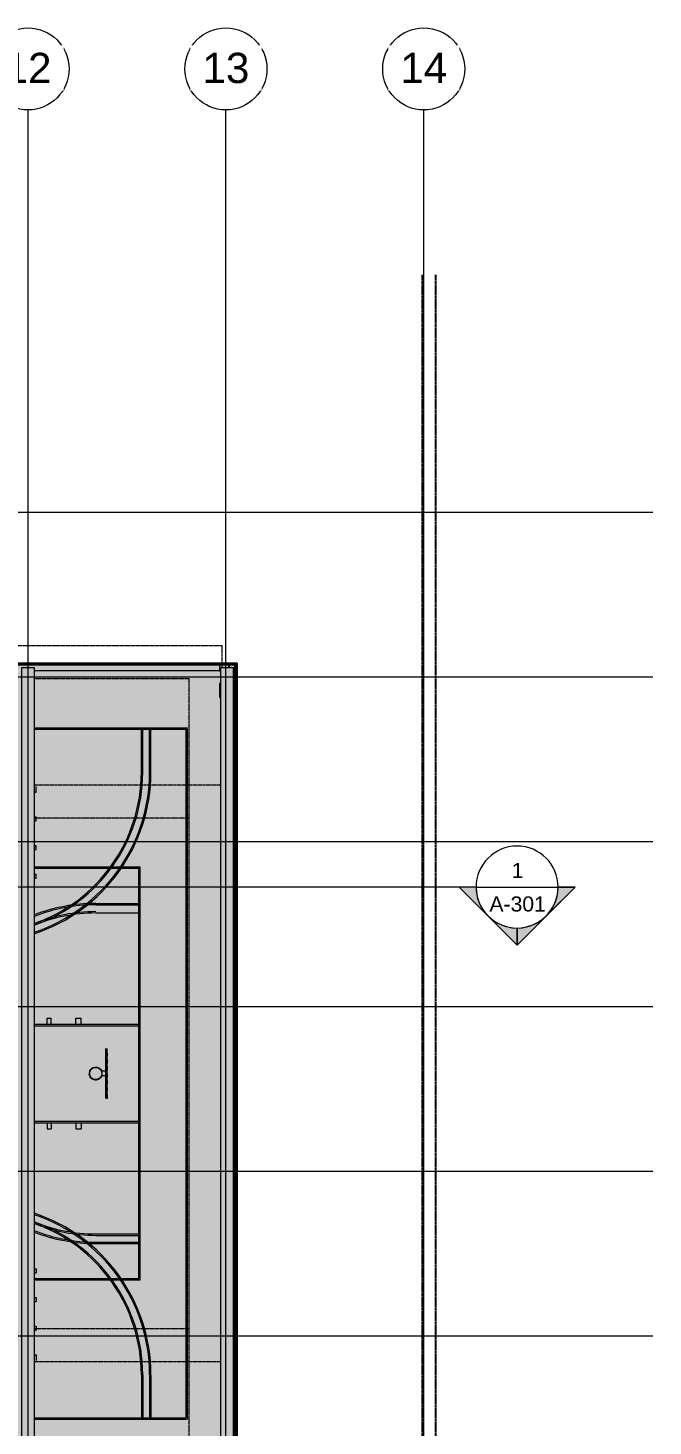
# Model space of a CAD drawing. Header units: inches. Extents: x 21826 to 32862, y -23296 to -20170.
# Drawn here: x 31948 to 32862, y -22240 to -20193 of the extents above; entities that cross this region are included whole.
import ezdxf

# ---------------------------------------------------------------- set-up
doc = ezdxf.new("R2010")
doc.units = ezdxf.units.IN
doc.header["$MEASUREMENT"] = 0
for name, pattern in [('Dash', [0.25, 0.125, -0.125]), ('Dash 1_16_', [0.125, 0.0625, -0.0625]), ('Grid Line 1_2_', [0.875, 0.5, -0.125, 0.125, -0.125]), ('Hidden', [0.28125, 0.1875, -0.09375])]:
    doc.linetypes.add(name, pattern=pattern)
for name, color, linetype, lineweight in [('A-FLOR-CLRS', 90, 'Dash 1_16_', 9), ('A-FLOR-OTLN', 90, 'Continuous', 9), ('A-GLAZ-CWMG', 51, 'Continuous', 9), ('A-PROP-SBCK', 71, 'Hidden', 25), ('A-WALL', 113, 'Continuous', 9), ('A-WALL-PATT', 111, 'Continuous', 25), ('C-BLDG-PADS', 91, 'Continuous', 9), ('C-TOPO', 7, 'Continuous', 9), ('G-ANNO-SYMB', 111, 'Continuous', 9), ('L-SITE-WALL', 31, 'Continuous', 9), ('Q-SPCQ', 91, 'Continuous', 9), ('Q-SPCQ-HDLN', 91, 'Dash', 9), ('S-BEAM', 12, 'Continuous', 9), ('S-COLS', 52, 'Continuous', 9), ('S-GRID', 1, 'Continuous', 9), ('S-GRID-IDEN', 1, 'Continuous', 9)]:
    doc.layers.add(name, color=color, linetype=linetype, lineweight=lineweight)
doc.styles.add('Arial', font='arial.ttf', dxfattribs={"height": 44.258982})
doc.styles.add('Arial_1', font='arial.ttf', dxfattribs={"height": 22.129491})

# ---------------------------------------------------------------- blocks, each defined once
blk = doc.blocks.new('Family7 - Family7-772884-Roof Low')
at = {"layer": 'S-BEAM'}
blk.add_hatch(color=256, dxfattribs=at).paths.add_polyline_path([(23076.9, -22360.2), (23094.9, -22360.2), (23094.9, -21129.5), (23076.9, -21129.5), (23076.9, -22336.7)], flags=0)
for p, q in [((23076.9, -22360.2), (23076.9, -21129.5)), ((23076.9, -21129.5), (23094.9, -21129.5)), ((23094.9, -21129.5), (23094.9, -22360.2)), ((23076.9, -22360.2), (23094.9, -22360.2))]:
    blk.add_line(p, q, dxfattribs=at)
blk = doc.blocks.new('Girt_Z - 8_D-790496-Roof Low')
at = {"layer": 'S-BEAM'}
for points in [[(25971.4, -21126.4), (25971.4, -21125.8), (22792, -21125.8), (22792, -21126.4), (25258, -21126.4)], [(25971.4, -21133.6), (25971.4, -21126.4), (22792, -21126.4), (22792, -21133.6), (23076.9, -21133.6), (23076.9, -21129.5), (23094.9, -21129.5), (23094.9, -21133.6), (23366.4, -21133.6), (23366.4, -21129.5), (23384.4, -21129.5), (23384.4, -21133.6), (23655.9, -21133.6), (23655.9, -21129.5), (23673.9, -21129.5), (23673.9, -21133.6), (23945.4, -21133.6), (23945.4, -21129.5), (23963.4, -21129.5), (23963.4, -21133.6), (24234.9, -21133.6), (24234.9, -21129.5), (24252.9, -21129.5), (24252.9, -21133.6), (24524.4, -21133.6), (24524.4, -21129.5), (24542.4, -21129.5), (24542.4, -21133.6), (24813.9, -21133.6), (24813.9, -21129.5), (24831.9, -21129.5), (24831.9, -21133.6), (25103.4, -21133.6), (25103.4, -21129.5), (25121.4, -21129.5), (25121.4, -21133.6), (25392.9, -21133.6), (25392.9, -21129.5), (25410.9, -21129.5), (25410.9, -21133.6), (25682.4, -21133.6), (25682.4, -21129.5), (25700.4, -21129.5), (25700.4, -21133.6)], [(25971.4, -21126.4), (25971.4, -21126.4), (25258, -21126.4)]]:
    blk.add_hatch(color=256, dxfattribs=at).paths.add_polyline_path(points, flags=0)
h = blk.add_hatch(color=256, dxfattribs=at)
h.paths.add_polyline_path([(25971.4, -21133.8), (25971.4, -21133.6), (25700.4, -21133.7), (25700.4, -21133.8)], flags=0)
h.paths.add_polyline_path([(25682.4, -21133.8), (25682.4, -21133.6), (25410.9, -21133.7), (25410.9, -21133.8)], flags=0)
h.paths.add_polyline_path([(25392.9, -21133.8), (25392.9, -21133.6), (25121.4, -21133.7), (25121.4, -21133.8), (25258, -21133.8)], flags=0)
h.paths.add_polyline_path([(25103.4, -21133.8), (25103.4, -21133.6), (24831.9, -21133.7), (24831.9, -21133.8)], flags=0)
h.paths.add_polyline_path([(24813.9, -21133.8), (24813.9, -21133.6), (24542.4, -21133.7), (24542.4, -21133.8)], flags=0)
h.paths.add_polyline_path([(24524.4, -21133.8), (24524.4, -21133.6), (24252.9, -21133.7), (24252.9, -21133.8)], flags=0)
h.paths.add_polyline_path([(24234.9, -21133.8), (24234.9, -21133.6), (23963.4, -21133.7), (23963.4, -21133.8), (24152.2, -21133.8)], flags=0)
h.paths.add_polyline_path([(23945.4, -21133.8), (23945.4, -21133.6), (23673.9, -21133.7), (23673.9, -21133.8)], flags=0)
h.paths.add_polyline_path([(23655.9, -21133.8), (23655.9, -21133.6), (23384.4, -21133.7), (23384.4, -21133.8)], flags=0)
h.paths.add_polyline_path([(23366.4, -21133.8), (23366.4, -21133.6), (23094.9, -21133.7), (23094.9, -21133.8)], flags=0)
h.paths.add_polyline_path([(23076.9, -21133.8), (23076.9, -21133.6), (22792, -21133.7), (22792, -21133.8), (23046.3, -21133.8)], flags=0)
for p, q in [((25971.4, -21125.8), (22792, -21125.8)), ((25971.4, -21126.4), (22792, -21126.4)), ((25971.4, -21126.4), (22792, -21126.4)), ((25700.4, -21133.8), (25971.4, -21133.8)), ((25971.4, -21125.8), (25971.4, -21126.4)), ((25971.4, -21126.4), (25971.4, -21126.4)), ((25971.4, -21126.4), (25971.4, -21133.6)), ((25971.4, -21133.6), (25971.4, -21133.8))]:
    blk.add_line(p, q, dxfattribs=at)
blk = doc.blocks.new('Basketball_Backstop-Performance_Sports_Systems-3103-Ceiling_Hung - 27_-0_ to 27_-11 7_8_-706978-Roof Low')
at = {"layer": 'Q-SPCQ-HDLN'}
for p, q in [((36, 0), (-36, 0)), ((-36, 0), (-36, -2.2)), ((-3.5, 0), (-3.5, 6.2)), ((3.5, 0), (3.5, 6.2)), ((36, -2.2), (36, 0)), ((-36, -2.2), (36, -2.2))]:
    blk.add_line(p, q, dxfattribs=at)
for radius in [9.62, 9]:
    blk.add_circle((0, 15.1), radius, dxfattribs=at)
blk = doc.blocks.new('Rectangular Mullion - Profile_Polycarbonate_right-836033-Roof Low')
at = {"layer": 'A-GLAZ-CWMG'}
blk.add_hatch(color=256, dxfattribs=at).paths.add_polyline_path([(-3.6, -1.1), (0, -1.1), (0, 1), (-0.1, 0.9), (-0.1, -1.1), (-3.6, -1.1)], flags=0)
at = {"layer": 'A-GLAZ-CWMG', "lineweight": 13}
for p, q in [((0, 1), (-2.8, 1)), ((-2.8, 1), (-2.8, 0.9)), ((-2.8, 0.9), (-2.8, 0.9)), ((-2.8, 0.9), (-2.8, 0.9)), ((-2.8, 0.9), (-0.1, 0.9)), ((-0.1, 0.9), (-0.1, -1.1)), ((0, -1.1), (0, 1)), ((-3.6, -1.1), (-3.6, -0.8)), ((-3.6, -0.8), (-3.4, -0.8)), ((-3.4, -0.8), (-3.6, -0.8)), ((-3.6, -0.8), (-3.6, -1.1)), ((-0.1, -1.1), (-3.6, -1.1)), ((-3.6, -1.1), (0, -1.1)), ((-3.4, -0.8), (-3.4, -0.8))]:
    blk.add_line(p, q, dxfattribs=at)
blk = doc.blocks.new('Grid - Grid Head - Circle-14747-Roof Low')
at = {"layer": 'S-GRID-IDEN'}
blk.add_circle((0, 0), 0.25, dxfattribs=at)
blk = doc.blocks.new('Section - Section Head - Filled-1526-Roof Low')
at = {"layer": 'G-ANNO-SYMB'}
h = blk.add_hatch(color=256, dxfattribs=at)
edge = h.paths.add_edge_path(flags=0)
edge.add_line((-0.4268, 0.1768), (-0.25, 0.3536))
edge.add_line((-0.25, 0.3536), (-0.25, 0.25))
edge.add_arc((-0.25, 0), 0.25, 90, 135)
h = blk.add_hatch(color=256, dxfattribs=at)
edge = h.paths.add_edge_path(flags=0)
edge.add_arc((-0.25, 0), 0.25, 45, 90)
edge.add_line((-0.25, 0.25), (-0.25, 0.3536))
edge.add_line((-0.25, 0.3536), (-0.0732, 0.1768))
h = blk.add_hatch(color=256, dxfattribs=at)
edge = h.paths.add_edge_path(flags=0)
edge.add_arc((-0.25, 0), 0.2503, 137.9216, 180)
edge.add_line((-0.5003, 0), (-0.6036, 0))
edge.add_line((-0.6036, 0), (-0.4358, 0.1678))
h = blk.add_hatch(color=256, dxfattribs=at)
edge = h.paths.add_edge_path(flags=0)
edge.add_line((-0.0642, 0.1678), (0.1036, 0))
edge.add_line((0.1036, 0), (0.0003, 0))
edge.add_arc((-0.25, 0), 0.2503, 0, 42.0784)
for p, q in [((-0.25, 0.3536), (-0.6036, 0)), ((-0.25, 0.3536), (-0.4268, 0.1768)), ((-0.25, 0.3536), (0.1036, 0)), ((-0.25, 0.25), (-0.25, 0.3536)), ((-0.0732, 0.1768), (-0.25, 0.3536)), ((-0.25, 0.3536), (-0.25, 0.25)), ((-0.4358, 0.1678), (-0.6036, 0)), ((0.1036, 0), (-0.0642, 0.1678)), ((-0.6036, 0), (-0.5003, 0)), ((0.0003, 0), (0.1036, 0)), ((-0.5, 0), (-0.6036, 0)), ((0, 0), (0.1036, 0))]:
    blk.add_line(p, q, dxfattribs=at)
for radius, start, end in [(0.25, 360, 180), (0.25, 90, 135), (0.25, 45, 90), (0.2503, 137.9216, 180), (0.2503, 0, 42.0784), (0.25, 180, 360)]:
    blk.add_arc((-0.25, 0), radius, start, end, dxfattribs=at)

msp = doc.modelspace()

# ---------------------------------------------------------------- hatches: boundary and pattern name
at = {"layer": 'A-WALL', "transparency": 33554649}
msp.add_hatch(color=256, dxfattribs=at).paths.add_polyline_path([(32253.4, -21125.2), (32253.4, -21123.6), (29043.9, -21123.6), (29043.9, -21125.2), (31514.3, -21125.2)], flags=0)
at = {"layer": 'A-WALL-PATT', "lineweight": 9}
h = msp.add_hatch(dxfattribs=at)
h.set_pattern_fill('FP_2', color=256, style=0, pattern_type=2)
h.set_pattern_definition([(0, (6256.24, 0), (0, 30), []), (90, (6256.24, 0), (-30, 2e-15), [])])
h.paths.add_polyline_path([(32250.7, -22369.5), (32251.7, -22369.5), (32251.7, -21125.5), (32250.7, -21125.5), (32250.7, -22336.7)], flags=0)
at = {"layer": 'C-BLDG-PADS'}
h = msp.add_hatch(color=256, dxfattribs=at)
h.paths.add_polyline_path([(28714.8, -22799.4), (29051.9, -22799.4), (29051.9, -22797.9), (28714.8, -22797.9)], flags=0)
h.paths.add_polyline_path([(29053.4, -22799.4), (29055.1, -22799.4), (29055.1, -22797.9), (29053.4, -22797.9)], flags=0)
h.paths.add_polyline_path([(29053.4, -22786.7), (29055.1, -22786.7), (29055.1, -22781.5), (29053.4, -22781.5), (29053.4, -22785.6)], flags=0)
h.paths.add_polyline_path([(29049.1, -22786.7), (29049.6, -22786.7), (29049.6, -22781.7), (29049.8, -22781.7), (29049.8, -22786.7), (29051.9, -22786.7), (29051.9, -22781.5), (29050, -22781.5), (29050, -22781.3), (29051.9, -22781.3), (29051.9, -22735.8), (29049.8, -22735.8), (29049.8, -22729.6), (29055.1, -22729.6), (29055.1, -22675.9), (29049.8, -22675.9), (29049.8, -22669.6), (29055.1, -22669.6), (29055.1, -22615.9), (29049.8, -22615.9), (29049.8, -22609.7), (29055.1, -22609.7), (29055.1, -22556), (29049.8, -22556), (29049.8, -22549.7), (29055.1, -22549.7), (29055.1, -22546.1), (29050, -22546.1), (29050, -22545.9), (29055.1, -22545.9), (29055.1, -22540.2), (29050, -22540.2), (29050, -22540.1), (29055.1, -22540), (29055.1, -22496), (29054.6, -22496), (29054.6, -22530.4), (29050.6, -22530.4), (29050.6, -22496), (29049.8, -22496), (29049.8, -22489.8), (29050.6, -22489.8), (29050.6, -22436.1), (29049.8, -22436.1), (29049.8, -22429.8), (29050.6, -22429.8), (29050.6, -22376.1), (29049.8, -22376.1), (29049.8, -22370.4), (29048.4, -22370.4), (29048.4, -22369.5), (29044.3, -22369.5), (29044.3, -22536.9), (29049.1, -22536.9), (29049.1, -22549.3), (29044.3, -22549.3), (29044.3, -22778.1), (29049.1, -22778.1), (29049.1, -22785.6)], flags=0)
h.paths.add_polyline_path([(29048.2, -22784.7), (29048.3, -22784.7), (29048.2, -22783.9)], flags=0)
h.paths.add_polyline_path([(29055.1, -22781.3), (29055.1, -22735.8), (29053.4, -22735.8), (29053.4, -22781.3)], flags=0)
h.paths.add_polyline_path([(29039.3, -22778.1), (29039.3, -22549.3), (29039, -22549.3), (29039, -22778.1)], flags=0)
h.paths.add_polyline_path([(29049.6, -22545.7), (29049.6, -22540.4), (29049.8, -22540.4), (29049.8, -22545.7)], flags=0)
h.paths.add_polyline_path([(29048.2, -22543.4), (29048.3, -22543.4), (29048.2, -22542.7)], flags=0)
h.paths.add_polyline_path([(29039, -22536.9), (29039.3, -22536.9), (29039.3, -22369.5), (29039, -22369.5), (29039, -22530.4)], flags=0)
h.paths.add_polyline_path([(29055.1, -22489.8), (29055.1, -22436.1), (29054.6, -22436.1), (29054.6, -22489.8)], flags=0)
h.paths.add_polyline_path([(29054.6, -22429.8), (29055.1, -22429.8), (29055.1, -22376.1), (29054.6, -22376.1), (29054.6, -22421.9)], flags=0)
h.paths.add_polyline_path([(29049.8, -22370.4), (29049.8, -22370.2), (29048.5, -22370.2), (29048.5, -22370.4)], flags=0)
h.paths.add_polyline_path([(32269, -22368.7), (32514.5, -22368.7), (32514.4, -22359.7), (32523.6, -22359.5), (32523.7, -22348.2), (32529, -22348.2), (32529, -22347.7), (32253.5, -22347.7), (32253.5, -22360.1), (32255.6, -22360.1), (32255.6, -22368.7)], flags=0)
h.paths.add_polyline_path([(29640.6, -22359.3), (29912.1, -22359.3), (29912.1, -22317.1), (29640.6, -22317.1), (29640.6, -22336.7)], flags=0)
h.paths.add_polyline_path([(29579, -22359.3), (29622.6, -22359.3), (29622.6, -22317.1), (29351.1, -22317.1), (29351.1, -22359.3), (29440.7, -22359.3)], flags=0)
h.paths.add_polyline_path([(31377.6, -22359.3), (31649.1, -22359.3), (31649.1, -22317.1), (31377.6, -22317.1), (31377.6, -22336.7)], flags=0)
h.paths.add_polyline_path([(31359.6, -22359.3), (31359.6, -22317.1), (31088.1, -22317.1), (31088.1, -22359.3), (31237.8, -22359.3)], flags=0)
h.paths.add_polyline_path([(29055.6, -22347.3), (29055.3, -22347.3), (29055.2, -22347.1), (29055.4, -22347.1)], flags=0)
h.paths.add_polyline_path([(29055.6, -22347.5), (29055.4, -22347.4), (29055.6, -22347.3)], flags=0)
h.paths.add_polyline_path([(29055.6, -22352.6), (29055.6, -22352.8), (29055.4, -22353), (29055.4, -22352.7)], flags=0)
h.paths.add_polyline_path([(29049.6, -22352.6), (29049.9, -22352.8), (29049.9, -22353), (29049.7, -22352.7)], flags=0)
h.paths.add_polyline_path([(29164.3, -22359.3), (29333.1, -22359.3), (29333.1, -22317.1), (29048.4, -22317.1), (29048.4, -22349.7), (29048.9, -22349.9), (29049.6, -22349.9), (29049.6, -22347.5), (29049.9, -22347.5), (29049.9, -22349.9), (29055.4, -22349.9), (29055.4, -22347.5), (29055.6, -22347.5), (29055.7, -22349.9), (29056.6, -22349.8), (29056.9, -22349.6), (29057.1, -22349.2), (29057.1, -22346.1), (29057.5, -22346.1), (29057.5, -22354), (29057.1, -22354), (29057.1, -22350.9), (29056.9, -22350.4), (29056.4, -22350.2), (29055.6, -22350.2), (29055.6, -22352.6), (29055.4, -22352.6), (29055.4, -22350.2), (29049.9, -22350.2), (29049.9, -22352.6), (29049.6, -22352.6), (29049.6, -22350.2), (29048.6, -22350.3), (29048.4, -22350.4), (29048.4, -22359.3), (29095.2, -22359.3)], flags=0)
h.paths.add_polyline_path([(32067.2, -22359.3), (32150.1, -22359.3), (32150.1, -22346.4), (32149.9, -22343.4), (32149, -22339.2), (32147.8, -22335.6), (32146.7, -22333.1), (32144.3, -22329.4), (32142.4, -22327), (32139.6, -22324.3), (32137.2, -22322.4), (32134.1, -22320.5), (32130.3, -22318.8), (32126.5, -22317.8), (32123, -22317.2), (32119.1, -22317.1), (31956.6, -22317.1), (31956.6, -22359.3), (32063.2, -22359.3)], flags=0)
h.paths.add_polyline_path([(32180.1, -22359.3), (32226.6, -22359.3), (32226.6, -22350.1), (32229.5, -22350.1), (32229.5, -22341.3), (32228.1, -22341.3), (32228.1, -22321.4), (32229.5, -22321.4), (32229.5, -21173.9), (32228.1, -21173.9), (32228.1, -21152.5), (32229.5, -21152.5), (32229.5, -21135.1), (32228.1, -21135.1), (32228.1, -21133.8), (32229.5, -21133.7), (32229.5, -21129.5), (32241.4, -21129.5), (32241.4, -21125.5), (32249.8, -21125.5), (32249.8, -21125.2), (31947.5, -21125.2), (31947.5, -21125.8), (32227.6, -21125.9), (32227.6, -21133.8), (31956.6, -21133.8), (31956.6, -22287.1), (32120.1, -22287.1), (32125.5, -22287.3), (32131.2, -22288.1), (32136.3, -22289.3), (32140.7, -22290.7), (32146.2, -22293), (32151, -22295.6), (32154.6, -22298), (32158.7, -22301.1), (32163.3, -22305.4), (32166.5, -22309), (32169.9, -22313.6), (32172.4, -22317.7), (32174.5, -22321.7), (32176.8, -22327.6), (32178.3, -22332.3), (32179.2, -22336.7), (32179.9, -22342.7), (32180.1, -22347.1), (32180.1, -22356.1)], flags=0)
h.paths.add_polyline_path([(31070.1, -22359.3), (31070.1, -22317.1), (30798.6, -22317.1), (30798.6, -22359.3), (31065, -22359.3)], flags=0)
h.paths.add_polyline_path([(30491.1, -22359.3), (30491.1, -21134.4), (30219.6, -21134.4), (30219.6, -22287.1), (30472.6, -22287.1), (30472.6, -22317.1), (30219.6, -22317.1), (30219.6, -22359.3), (30408.4, -22359.3)], flags=0)
h.paths.add_polyline_path([(29930.1, -22359.3), (30201.6, -22359.3), (30201.6, -22317.1), (29930.1, -22317.1), (29930.1, -22336.7)], flags=0)
h.paths.add_polyline_path([(30509.1, -22359.3), (30780.6, -22359.3), (30780.6, -22317.1), (30527.1, -22317.1), (30527.1, -22287.1), (30780.6, -22287.1), (30780.6, -21134.4), (30509.1, -21134.4), (30509.1, -22336.7)], flags=0)
h.paths.add_polyline_path([(31938.6, -22359.3), (31938.6, -22317.1), (31667.1, -22317.1), (31667.1, -22359.3), (31929, -22359.3)], flags=0)
h.paths.add_polyline_path([(29055.2, -22353.1), (29050.1, -22353.1), (29050.1, -22352.8), (29055.2, -22352.8)], flags=0)
h.paths.add_polyline_path([(29055.2, -22353.1), (29055.3, -22352.8), (29055.4, -22353)], flags=0)
h.paths.add_polyline_path([(29050.1, -22353.1), (29049.9, -22352.9), (29050, -22352.8)], flags=0)
h.paths.add_polyline_path([(29049.6, -22347.5), (29049.7, -22347.3), (29049.9, -22347.4)], flags=0)
h.paths.add_polyline_path([(29050.1, -22347.1), (29055.2, -22347.1), (29055.2, -22347.3), (29050.1, -22347.3)], flags=0)
h.paths.add_polyline_path([(29050, -22347.3), (29049.7, -22347.3), (29049.9, -22347.1), (29050.1, -22347.1), (29050, -22347.3)], flags=0)
h.paths.add_polyline_path([(29993.7, -22287.1), (30201.6, -22287.1), (30201.6, -21134.4), (29930.1, -21134.4), (29930.1, -22287.1)], flags=0)
h.paths.add_polyline_path([(31649.1, -22287.1), (31649.1, -21134.4), (31377.6, -21134.4), (31377.6, -22287.1), (31514.3, -22287.1)], flags=0)
h.paths.add_polyline_path([(29164.3, -22287.1), (29333.1, -22287.1), (29333.1, -21134.4), (29048.4, -21134.4), (29048.4, -21139.1), (29061.5, -21139.2), (29061.5, -21147.1), (29057.5, -21147.1), (29057.5, -21147.8), (29057.1, -21147.8), (29057.1, -21147.1), (29048.4, -21147.1), (29048.4, -21384.7), (29048.9, -21384.9), (29056.6, -21384.8), (29056.9, -21384.6), (29057.1, -21384.2), (29057.1, -21381.1), (29057.5, -21381.1), (29057.5, -21389), (29057.1, -21389), (29057.1, -21385.9), (29056.9, -21385.4), (29056.4, -21385.2), (29048.6, -21385.3), (29048.4, -21385.4), (29048.4, -21626), (29048.9, -21626.2), (29056.6, -21626.1), (29056.9, -21625.9), (29057.1, -21625.5), (29057.1, -21622.3), (29057.5, -21622.3), (29057.5, -21630.3), (29057.1, -21630.3), (29057.1, -21627.1), (29056.9, -21626.6), (29056.4, -21626.4), (29048.6, -21626.5), (29048.4, -21626.7), (29048.4, -21867.2), (29048.9, -21867.4), (29056.6, -21867.3), (29056.9, -21867.1), (29057.1, -21866.7), (29057.1, -21863.6), (29057.5, -21863.6), (29057.5, -21871.5), (29057.1, -21871.5), (29057.1, -21868.4), (29056.9, -21867.9), (29056.4, -21867.7), (29048.6, -21867.8), (29048.4, -21867.9), (29048.4, -22108.5), (29048.9, -22108.7), (29056.6, -22108.6), (29056.9, -22108.4), (29057.1, -22108), (29057.1, -22104.8), (29057.5, -22104.8), (29057.5, -22112.8), (29057.1, -22112.8), (29057.1, -22109.6), (29056.9, -22109.1), (29056.4, -22108.9), (29048.6, -22109), (29048.4, -22109.2), (29048.4, -22287.1), (29095.2, -22287.1)], flags=0)
h.paths.add_polyline_path([(29855.5, -22287.1), (29912.1, -22287.1), (29912.1, -21134.4), (29640.6, -21134.4), (29640.6, -22287.1), (29717.2, -22287.1)], flags=0)
h.paths.add_polyline_path([(29622.6, -22287.1), (29622.6, -21133.8), (29351.1, -21133.8), (29351.1, -22287.1), (29579, -22287.1)], flags=0)
h.paths.add_polyline_path([(31929, -22287.1), (31938.6, -22287.1), (31938.6, -21134.4), (31667.1, -21134.4), (31667.1, -22287.1), (31790.8, -22287.1)], flags=0)
h.paths.add_polyline_path([(30798.6, -22287.1), (31070.1, -22287.1), (31070.1, -21133.8), (30798.6, -21133.8), (30798.6, -22259.2)], flags=0)
h.paths.add_polyline_path([(31088.1, -22287.1), (31359.6, -22287.1), (31359.6, -21134.4), (31088.1, -21134.4), (31088.1, -22259.2)], flags=0)
h.paths.add_polyline_path([(29342.3, -21125.8), (29631.8, -21125.8), (29631.8, -21125.2), (29342.3, -21125.2), (29342.3, -21125.5), (29342, -21125.5), (29342, -21125.8)], flags=0)
h.paths.add_polyline_path([(30789.5, -21125.8), (31079.3, -21125.8), (31079.3, -21125.2), (30789.5, -21125.2)], flags=0)
h = msp.add_hatch(color=256, dxfattribs=at)
h.paths.add_polyline_path([(29049.8, -22370.2), (29049.8, -22369.9), (29050.6, -22369.9), (29050.6, -22368.7), (29048.5, -22368.7), (29048.5, -22370.2), (29048.6, -22370.2)], flags=0)
h.paths.add_polyline_path([(32247.5, -21125.2), (32249.8, -21125.2), (32249.8, -21123.6), (31947.5, -21123.6), (31947.5, -21125.2), (32242, -21125.2)], flags=0)
h.paths.add_polyline_path([(30789.5, -21125.2), (31079.3, -21125.2), (31079.3, -21123.6), (30789.5, -21123.6)], flags=0)
h.paths.add_polyline_path([(29631.8, -21125.2), (29631.8, -21123.6), (29342.3, -21123.6), (29342.3, -21125.2)], flags=0)
at = {"layer": 'L-SITE-WALL'}
h = msp.add_hatch(color=256, dxfattribs=at)
h.paths.add_polyline_path([(32241.4, -22369.5), (32242, -22369.5), (32242, -22360.2), (32241.4, -22360.2)], flags=0)
h.paths.add_polyline_path([(32242, -21129.5), (32242, -21125.5), (32241.4, -21125.5), (32241.4, -21129.5)], flags=0)
for points in [[(32250, -22369.5), (32250, -21125.5), (32242, -21125.5), (32242, -21129.5), (32247.5, -21129.5), (32247.5, -22360.2), (32242, -22360.2), (32242, -22369.5), (32247.5, -22369.5)], [(32250, -22369.5), (32250.7, -22369.5), (32250.7, -21125.5), (32250, -21125.5), (32250, -22336.7)], [(32251.7, -22369.5), (32252.5, -22369.5), (32252.5, -21125.5), (32251.7, -21125.5), (32251.7, -22336.7)], [(32252.5, -22369.5), (32253.5, -22369.5), (32253.5, -21125.5), (32252.5, -21125.5), (32252.5, -22336.7)]]:
    msp.add_hatch(color=256, dxfattribs=at).paths.add_polyline_path(points, flags=0)
at = {"layer": 'S-COLS'}
msp.add_hatch(color=256, dxfattribs=at).paths.add_polyline_path([(32228.1, -21172.6), (32229.5, -21172.6), (32229.5, -21152.5), (32228.1, -21152.5)], flags=0)
h = msp.add_hatch(dxfattribs=at)
h.set_pattern_fill('FP_1', color=256, style=0, pattern_type=2)
h.set_pattern_definition([(45, (6256.24, 0), (-23.758788, 23.758788), []), (45, (6256.24, 36), (-23.758788, 23.758788), [])])
h.paths.add_polyline_path([(32228.1, -21173.9), (32229.5, -21173.9), (32229.5, -21172.6), (32228.1, -21172.6)], flags=0)

# ---------------------------------------------------------------- linework, layer by layer
at = {"layer": 'A-FLOR-CLRS'}
for p, q in [((32231.6, -21098.1), (30859.6, -21098.1)), ((32231.6, -21123.6), (32231.6, -21098.1)), ((32231.6, -21125.2), (32231.6, -21123.6)), ((32231.6, -21129.5), (32231.6, -21125.2)), ((32183.6, -21146.1), (31956.6, -21146.1)), ((32183.6, -22302.1), (32183.6, -21146.1)), ((32229.5, -21302.1), (31956.6, -21302.1)), ((32183.6, -21350.1), (31956.6, -21350.1)), ((32183.6, -22098.1), (31956.6, -22098.1)), ((32229.5, -22146.1), (31956.6, -22146.1))]:
    msp.add_line(p, q, dxfattribs=at)
at = {"layer": 'A-FLOR-OTLN'}
for p, q in [((31956.6, -21218.1), (32180.4, -21218.1)), ((31956.6, -21220.1), (32178.4, -21220.1)), ((32113.4, -21283.1), (32113.4, -21220.1)), ((32115.4, -21283.1), (32115.4, -21220.1)), ((32125.4, -21283.1), (32125.4, -21220.1)), ((32127.4, -21283.1), (32127.4, -21220.1)), ((32178.4, -21220.1), (32178.4, -22228.1)), ((32180.4, -21218.1), (32180.4, -22230.1)), ((31959.4, -21312.1), (31959.4, -21304.1)), ((31956.6, -21312.1), (31959.4, -21312.1)), ((31956.6, -21348.1), (31959.4, -21348.1)), ((31959.4, -21354.1), (31959.4, -21348.1)), ((31956.6, -21354.1), (31959.4, -21354.1)), ((31956.6, -21390.1), (31959.4, -21390.1)), ((31959.4, -21396.1), (31959.4, -21390.1)), ((31956.6, -21396.1), (31959.4, -21396.1)), ((32111.6, -21422.1), (31956.6, -21422.1)), ((32109.6, -21424.1), (31956.6, -21424.1)), ((31956.6, -21432.1), (31959.4, -21432.1)), ((31959.4, -21438.1), (31959.4, -21432.1)), ((32109.6, -22024.1), (32109.6, -21424.1)), ((32111.6, -22026.1), (32111.6, -21422.1)), ((31956.6, -21438.1), (31959.4, -21438.1)), ((32046.6, -21475.1), (32109.6, -21475.1)), ((32046.6, -21477.1), (32109.6, -21477.1)), ((32046.6, -21489.1), (32109.6, -21489.1)), ((31956.6, -21652.1), (32109.6, -21652.1)), ((31956.6, -21654.1), (32109.6, -21654.1)), ((31975.6, -21643.1), (31981.6, -21643.1)), ((31975.6, -21652.1), (31975.6, -21643.1)), ((31981.6, -21652.1), (31981.6, -21643.1)), ((32017.6, -21643.1), (32025.6, -21643.1)), ((32017.6, -21652.1), (32017.6, -21643.1)), ((32025.6, -21652.1), (32025.6, -21643.1)), ((32061.6, -21760.1), (32061.6, -21688.1)), ((32063.6, -21760.1), (32063.6, -21688.1)), ((31956.6, -21794.1), (32109.6, -21794.1)), ((31956.6, -21796.1), (32109.6, -21796.1)), ((31975.6, -21796.1), (31975.6, -21805.1)), ((31981.6, -21796.1), (31981.6, -21805.1)), ((32017.6, -21796.1), (32017.6, -21805.1)), ((32025.6, -21796.1), (32025.6, -21805.1)), ((31975.6, -21805.1), (31981.6, -21805.1)), ((32017.6, -21805.1), (32025.6, -21805.1)), ((32046.6, -21959.1), (32109.6, -21959.1)), ((32046.6, -21961.1), (32109.6, -21961.1)), ((32046.6, -21971.1), (32109.6, -21971.1)), ((32046.6, -21973.1), (32109.6, -21973.1)), ((31956.6, -22010.1), (31959.4, -22010.1)), ((31956.6, -22016.1), (31959.4, -22016.1)), ((31956.6, -22024.1), (32109.6, -22024.1)), ((31956.6, -22026.1), (32111.6, -22026.1)), ((31959.4, -22010.1), (31959.4, -22016.1)), ((31956.6, -22052.1), (31959.4, -22052.1)), ((31956.6, -22058.1), (31959.4, -22058.1)), ((31959.4, -22052.1), (31959.4, -22058.1)), ((31956.6, -22094.1), (31959.4, -22094.1)), ((31956.6, -22100.1), (31959.4, -22100.1)), ((31959.4, -22094.1), (31959.4, -22100.1)), ((31956.6, -22136.1), (31959.4, -22136.1)), ((31959.4, -22136.1), (31959.4, -22144.1)), ((32113.4, -22165.1), (32113.4, -22228.1)), ((32115.4, -22165.1), (32115.4, -22228.1)), ((32125.4, -22165.1), (32125.4, -22228.1)), ((32127.4, -22165.1), (32127.4, -22228.1)), ((31956.6, -22228.1), (32178.4, -22228.1)), ((31956.6, -22230.1), (32180.4, -22230.1))]:
    msp.add_line(p, q, dxfattribs=at)
msp.add_circle((32046.6, -21724.1), 9, dxfattribs=at)
for centre, radius, start, end in [((31878.4, -21283.1), 237, 289.2764, 0), ((31878.4, -21283.1), 247, 288.4682, 0), ((31878.4, -21283.1), 249, 288.3161, 0), ((31878.4, -21283.1), 235, 289.4492, 0), ((32046.6, -21724.1), 249, 90, 111.208), ((32046.6, -21724.1), 247, 90, 111.3881), ((32046.6, -21724.1), 237, 90, 112.3339), ((32046.6, -21724.1), 235, 90, 112.5327), ((32046.6, -21724.1), 235, 247.4673, 270), ((31878.4, -22165.1), 237, 0, 70.7236), ((32046.6, -21724.1), 237, 247.6661, 270), ((31878.4, -22165.1), 249, 0, 71.6839), ((31878.4, -22165.1), 247, 0, 71.5318), ((31878.4, -22165.1), 235, 0, 70.5508), ((32046.6, -21724.1), 247, 248.6119, 270), ((32046.6, -21724.1), 249, 248.792, 270)]:
    msp.add_arc(centre, radius, start, end, dxfattribs=at)
at = {"layer": 'A-PROP-SBCK'}
for p, q in [((32524.4, -20554.9), (32524.4, -22336.4)), ((32543.8, -20554.9), (32543.8, -23033.9))]:
    msp.add_line(p, q, dxfattribs=at)
at = {"layer": 'A-WALL', "lineweight": 25}
for p, q in [((32253.4, -21123.6), (29043.9, -21123.6)), ((29043.9, -21125.2), (32253.4, -21125.2)), ((32253.4, -21125.2), (32253.4, -21123.6))]:
    msp.add_line(p, q, dxfattribs=at)
at = {"layer": 'A-WALL'}
for p, q in [((31947.8, -21125.2), (31947.8, -21123.6)), ((32242, -21129.5), (32242, -21125.5)), ((32250, -22369.5), (32250, -21125.5)), ((32250.7, -22369.5), (32250.7, -21125.5)), ((32251.7, -22369.5), (32251.7, -21125.5)), ((32252.5, -22369.5), (32252.5, -21125.5))]:
    msp.add_line(p, q, dxfattribs=at)
at = {"layer": 'C-BLDG-PADS'}
msp.add_line((32249.8, -21125.5), (32249.8, -21123.6), dxfattribs=at)
at = {"layer": 'C-TOPO'}
for p, q in [((31947.5, -21123.6), (32249.8, -21123.6)), ((32249.8, -21123.6), (32249.8, -21125.2)), ((32249.8, -21125.2), (32249.8, -21125.5))]:
    msp.add_line(p, q, dxfattribs=at)
at = {"layer": 'G-ANNO-SYMB'}
for q in [(28104.5, -21451.1), (32723.1, -21451.1)]:
    msp.add_line((32603.1, -21451.1), q, dxfattribs=at)
at = {"layer": 'L-SITE-WALL', "lineweight": 25}
for p, q in [((32241.4, -21125.5), (32241.4, -21129.5)), ((32253.5, -21125.5), (32241.4, -21125.5)), ((32253.5, -22369.5), (32253.5, -21125.5))]:
    msp.add_line(p, q, dxfattribs=at)
at = {"layer": 'S-COLS', "lineweight": 15}
for p, q in [((32228.1, -21133.8), (32228.1, -21135.1)), ((32229.5, -21133.8), (32228.1, -21133.8)), ((32228.1, -21135.1), (32229.5, -21135.1)), ((32228.1, -21172.6), (32228.1, -21173.9)), ((32229.5, -21172.6), (32228.1, -21172.6)), ((32228.1, -21173.9), (32229.5, -21173.9))]:
    msp.add_line(p, q, dxfattribs=at)
at = {"layer": 'S-COLS'}
for p, q in [((32228.1, -21172.6), (32228.1, -21152.5)), ((32228.1, -21152.5), (32229.5, -21152.5))]:
    msp.add_line(p, q, dxfattribs=at)
at = {"layer": 'S-GRID', "linetype": 'Grid Line 1_2_'}
for p, q in [((31947.6, -23275.7), (31947.6, -20313.2)), ((32237.1, -23275.7), (32237.1, -20313.2)), ((32526.6, -23275.7), (32526.6, -20313.2)), ((32861.9, -20902.6), (27954.8, -20902.6)), ((32861.9, -21143.8), (27954.8, -21143.8)), ((32861.9, -21385.1), (27954.8, -21385.1)), ((32861.9, -21626.3), (27954.8, -21626.3)), ((32861.9, -21867.6), (27954.8, -21867.6)), ((32861.9, -22108.8), (27954.8, -22108.8))]:
    msp.add_line(p, q, dxfattribs=at)

# ---------------------------------------------------------------- block references
at = {"layer": 'A-GLAZ-CWMG'}
msp.add_blockref('Rectangular Mullion - Profile_Polycarbonate_right-836033-Roof Low', (32253.5, -21124.4), dxfattribs=at)
at = {"layer": 'G-ANNO-SYMB', "xscale": 239.9999999999998, "yscale": 239.9999999999998, "zscale": 239.9999999999998, "rotation": 180}
msp.add_blockref('Section - Section Head - Filled-1526-Roof Low', (32603.1, -21451.1), dxfattribs=at)
at = {"layer": 'Q-SPCQ', "rotation": 89.99999999990293}
msp.add_blockref('Basketball_Backstop-Performance_Sports_Systems-3103-Ceiling_Hung - 27_-0_ to 27_-11 7_8_-706978-Roof Low', (32061.6, -21724.1), dxfattribs=at)
at = {"layer": 'S-BEAM'}
for name, p in [('Girt_Z - 8_D-790496-Roof Low', (6256.2, 0)), ('Family7 - Family7-772884-Roof Low', (8861.7, 0)), ('Family7 - Family7-772884-Roof Low', (9152.6, 0))]:
    msp.add_blockref(name, p, dxfattribs=at)
at = {"layer": 'S-GRID-IDEN', "xscale": 239.9999999999998, "yscale": 239.9999999999998, "zscale": 239.9999999999998}
for p in [(31947.6, -20253.2), (32237.1, -20253.2), (32526.6, -20253.2)]:
    msp.add_blockref('Grid - Grid Head - Circle-14747-Roof Low', p, dxfattribs=at)

# ---------------------------------------------------------------- texts
at = {"layer": 'G-ANNO-SYMB', "attachment_point": 2, "line_spacing_factor": 0.938532, "style": 'Arial_1'}
for s, insert, char_height, width in [('1', (32663.9, -21415.7), 22.1, 20.52), ('A-301', (32663.9, -21464.8), 22.13, 98.28)]:
    msp.add_mtext(s, dxfattribs=dict(at, insert=insert, char_height=char_height, width=width))

# ---------------------------------------------------------------- next in the draw order: texts
at = {"layer": 'S-GRID-IDEN', "char_height": 44.26, "width": 82.08, "attachment_point": 2, "line_spacing_factor": 0.938532, "style": 'Arial', "bg_fill": 3, "box_fill_scale": 1.25, "bg_fill_color": 0, "bg_fill_transparency": 0}
for s, insert in [('12', (31947.6, -20229.6)), ('13', (32237.1, -20229.6)), ('14', (32526.6, -20229.6))]:
    msp.add_mtext(s, dxfattribs=dict(at, insert=insert))

doc.saveas('drawing.dxf')
